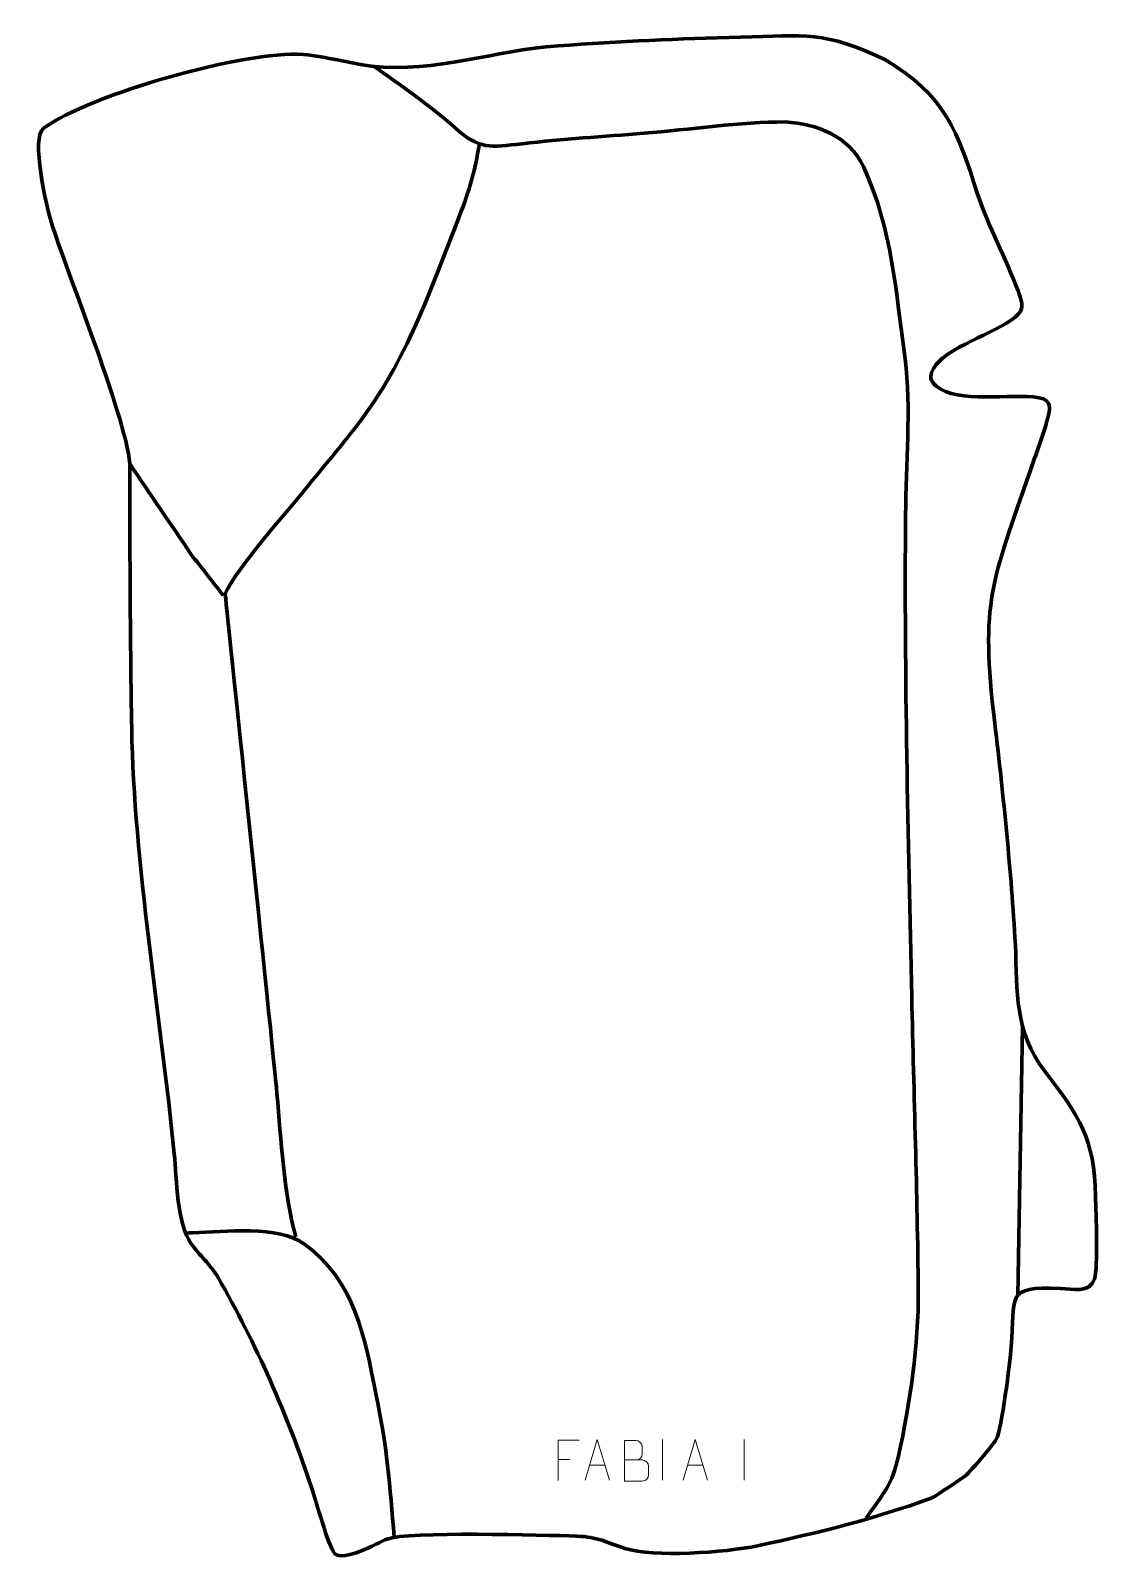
# Model space of a CAD drawing. Header units: millimetres. Extents: x -609 to 47, y 8 to 948.
import ezdxf

# ---------------------------------------------------------------- set-up
doc = ezdxf.new("R2010")
doc.units = ezdxf.units.MM
doc.header["$MEASUREMENT"] = 0
doc.layers.add('layer 2', color=7, linetype='Continuous')
doc.layers.add('layer 3', color=7, linetype='Continuous')

msp = doc.modelspace()

# ---------------------------------------------------------------- linework, layer by layer
at = {"layer": 'layer 2', "color": 140, "lineweight": 158}
for points, knots in [([(-397.9313, 926.1411), (-380.7452, 913.7832), (-364.344, 902.8592), (-348.4384, 888.6749), (-348.4384, 888.6749), (-332.9849, 874.8938), (-326.844, 876.4694), (-306.9989, 878.7596), (-306.9989, 878.7596), (-282.3052, 881.6094), (-257.0903, 883.1551), (-232.2478, 885.1208), (-232.2478, 885.1208), (-204.4067, 887.3237), (-172.4694, 892.3146), (-145.4754, 892.0911), (-145.4754, 892.0911), (-125.716, 890.9817), (-106.4958, 883.4392), (-97.4738, 864.7088), (-97.4738, 864.7088), (-79.359, 825.3462), (-77.9663, 788.6551), (-71.7584, 746.6921), (-71.7584, 746.6921), (-68.1245, 716.198), (-71.3274, 681.6865), (-71.5829, 650.6143), (-71.5829, 650.6143), (-72.3776, 551.4311), (-70.027, 453.6944), (-67.7898, 354.5986), (-67.7898, 354.5986), (-66.4333, 294.6294), (-64.407, 234.2532), (-63.7326, 174.3224), (-63.7326, 174.3224), (-63.631, 141.2972), (-68.7922, 105.0113), (-75.9084, 72.8478), (-75.9084, 72.8478), (-79.8872, 54.8648), (-84.879, 50.6661), (-94.8214, 36.0163), (-94.8214, 36.0163), (-94.8214, 36.0163), (-95.6998, 34.722), (-95.6998, 34.722)], [0, 0, 0, 0, 0.07692308, 0.07692308, 0.07692308, 0.07692308, 0.15384615, 0.15384615, 0.15384615, 0.15384615, 0.23076923, 0.23076923, 0.23076923, 0.23076923, 0.30769231, 0.30769231, 0.30769231, 0.30769231, 0.38461538, 0.38461538, 0.38461538, 0.38461538, 0.46153846, 0.46153846, 0.46153846, 0.46153846, 0.53846154, 0.53846154, 0.53846154, 0.53846154, 0.61538462, 0.61538462, 0.61538462, 0.61538462, 0.69230769, 0.69230769, 0.69230769, 0.69230769, 0.76923077, 0.76923077, 0.76923077, 0.76923077, 0.84615385, 0.84615385, 0.84615385, 0.84615385, 1, 1, 1, 1]), ([(-446.1408, 207.4325), (-453.6368, 235.5795), (-455.0086, 266.4192), (-457.6544, 295.4847), (-457.6544, 295.4847), (-460.5964, 327.8043), (-489.5033, 602.4532), (-489.436, 602.6024), (-489.436, 602.6024), (-482.6143, 617.7345), (-451.9391, 652.0874), (-439.894, 666.9696), (-439.894, 666.9696), (-429.3971, 679.9501), (-418.5458, 692.6586), (-408.3787, 705.9019), (-408.3787, 705.9019), (-377.6921, 745.8733), (-363.3082, 788.9543), (-345.5653, 834.4042), (-345.5653, 834.4042), (-339.2941, 850.4687), (-336.1695, 861.6532), (-333.2832, 878.704)], [0, 0, 0, 0, 0.14285714, 0.14285714, 0.14285714, 0.14285714, 0.28571429, 0.28571429, 0.28571429, 0.28571429, 0.42857143, 0.42857143, 0.42857143, 0.42857143, 0.57142857, 0.57142857, 0.57142857, 0.57142857, 0.71428571, 0.71428571, 0.71428571, 0.71428571, 1, 1, 1, 1]), ([(-490.7231, 601.3973), (-497.2936, 609.8199), (-503.864, 618.2425), (-510.4345, 626.6651), (-510.4345, 626.6651), (-522.9558, 645.142), (-535.4771, 663.619), (-547.9984, 682.0959)], [0, 0, 0, 0, 0.33333333, 0.33333333, 0.33333333, 0.33333333, 1, 1, 1, 1]), ([(-385.6682, 22.9222), (-388.1213, 54.0419), (-390.2845, 80.1719), (-396.849, 110.9375), (-396.849, 110.9375), (-403.8986, 146.2511), (-409.5961, 180.135), (-440.7364, 202.9537), (-440.7364, 202.9537), (-456.5425, 214.5359), (-489.8094, 210.6502), (-509.2721, 209.8987), (-509.2721, 209.8987), (-510.7728, 209.8473), (-512.2735, 209.7957), (-513.7742, 209.7442)], [0, 0, 0, 0, 0.2, 0.2, 0.2, 0.2, 0.4, 0.4, 0.4, 0.4, 0.6, 0.6, 0.6, 0.6, 1, 1, 1, 1])]:
    msp.add_open_spline(points, degree=3, knots=knots, dxfattribs=at)
msp.add_open_spline([(0.332, 336.546), (0.332, 336.546), (-2.6777, 171.3797), (-2.6777, 171.3797)], degree=3, dxfattribs=at)
at = {"layer": 'layer 3', "color": 242, "lineweight": 158}
msp.add_open_spline([(-55.2219, 47.0629), (-92.5735, 33.8212), (-123.6168, 25.9995), (-162.5266, 17.727), (-162.5266, 17.727), (-182.041, 13.5779), (-226.6653, 10.3768), (-243.9465, 16.1033), (-243.9465, 16.1033), (-255.2789, 19.8585), (-260.8181, 23.0942), (-273.4197, 23.6555), (-273.4197, 23.6555), (-293.8675, 24.198), (-377.7992, 26.7041), (-390.0799, 21.8736), (-390.0799, 21.8736), (-396.0703, 19.2603), (-416.9504, 7.5348), (-422.2252, 12.9583), (-422.2252, 12.9583), (-426.2094, 17.9331), (-433.5899, 44.986), (-436.4341, 53.5188), (-436.4341, 53.5188), (-451.1024, 97.8147), (-470.5235, 142.0313), (-493.8356, 182.4577), (-493.8356, 182.4577), (-499.2407, 191.0093), (-504.7406, 195.6371), (-510.3123, 203.2213), (-510.3123, 203.2213), (-519.0796, 215.1551), (-519.2216, 243.1643), (-520.7099, 258.3641), (-520.7099, 258.3641), (-528.8079, 341.0631), (-545.6046, 438.0694), (-546.8615, 519.6057), (-546.8615, 519.6057), (-547.6926, 573.5201), (-548.0913, 625.8617), (-547.9086, 679.7702), (-547.9086, 679.7702), (-547.8245, 704.6619), (-587.4596, 801.6172), (-596.3401, 830.9481), (-596.3401, 830.9481), (-599.2386, 840.5214), (-608.916, 882.4508), (-601.0025, 888.2137), (-601.0025, 888.2137), (-572.3753, 909.0608), (-477.4862, 935.9692), (-441.4223, 933.5807), (-441.4223, 933.5807), (-426.5626, 931.8964), (-414.0441, 928.6134), (-399.7137, 926.3101), (-399.7137, 926.3101), (-359.0813, 922.2051), (-324.6915, 936.0371), (-284.8457, 938.8553), (-284.8457, 938.8553), (-247.1179, 941.5043), (-210.7446, 943.3273), (-172.924, 944.1819), (-172.924, 944.1819), (-133.2982, 945.3151), (-121.2246, 948.1862), (-83.9853, 930.2287), (-83.9853, 930.2287), (-47.6679, 908.6353), (-39.2476, 886.24), (-27.4143, 847.7386), (-27.4143, 847.7386), (-20.1856, 826.7516), (-10.2336, 808.9177), (-2.5094, 788.4284), (-2.5094, 788.4284), (-0.3605, 782.7281), (0.1323, 779.8092), (-0.3226, 777.459), (-0.3226, 777.459), (-2.0138, 768.7222), (-35.6139, 757.134), (-46.2924, 749.0343), (-46.2924, 749.0343), (-54.2053, 743.0324), (-59.6406, 735.9701), (-53.2221, 730.1959), (-53.2221, 730.1959), (-38.8752, 718.5343), (-7.1981, 725.6739), (10.2037, 722.7845), (10.2037, 722.7845), (19.2369, 721.2845), (17.0629, 715.075), (15.0421, 707.6565), (15.0421, 707.6565), (12.3193, 697.6606), (8.4648, 688.0925), (5.1336, 678.3136), (5.1336, 678.3136), (-18.5916, 609.1681), (-25.8176, 598.3388), (-16.8064, 522.8801), (-16.8064, 522.8801), (-11.3277, 477.0094), (-6.8212, 432.8063), (-4.1451, 386.6465), (-4.1451, 386.6465), (-2.9092, 357.8922), (-4.8214, 333.4686), (13.7734, 309.3527), (13.7734, 309.3527), (35.6781, 280.8323), (44.2907, 268.3278), (45.0796, 232.1561), (45.0796, 232.1561), (45.2887, 222.5669), (46.8363, 188.5024), (44.416, 181.5177), (44.416, 181.5177), (41.3202, 172.5835), (31.2511, 175.3267), (23.4478, 175.7771), (23.4478, 175.7771), (-11.1973, 177.4466), (-3.9986, 170.6011), (-6.6815, 139.8475), (-6.6815, 139.8475), (-7.6294, 130.243), (-12.3309, 89.2592), (-15.8604, 83.1274), (-15.8604, 83.1274), (-17.842, 79.6849), (-32.5212, 62.0946), (-35.9545, 59.7814), (-35.9545, 59.7814), (-42.3346, 55.4828), (-48.8014, 51.3029), (-55.2219, 47.0629)], degree=3, knots=[0, 0, 0, 0, 0.02702703, 0.02702703, 0.02702703, 0.02702703, 0.05405405, 0.05405405, 0.05405405, 0.05405405, 0.08108108, 0.08108108, 0.08108108, 0.08108108, 0.10810811, 0.10810811, 0.10810811, 0.10810811, 0.13513514, 0.13513514, 0.13513514, 0.13513514, 0.16216216, 0.16216216, 0.16216216, 0.16216216, 0.18918919, 0.18918919, 0.18918919, 0.18918919, 0.21621622, 0.21621622, 0.21621622, 0.21621622, 0.24324324, 0.24324324, 0.24324324, 0.24324324, 0.27027027, 0.27027027, 0.27027027, 0.27027027, 0.2972973, 0.2972973, 0.2972973, 0.2972973, 0.32432432, 0.32432432, 0.32432432, 0.32432432, 0.35135135, 0.35135135, 0.35135135, 0.35135135, 0.37837838, 0.37837838, 0.37837838, 0.37837838, 0.40540541, 0.40540541, 0.40540541, 0.40540541, 0.43243243, 0.43243243, 0.43243243, 0.43243243, 0.45945946, 0.45945946, 0.45945946, 0.45945946, 0.48648649, 0.48648649, 0.48648649, 0.48648649, 0.51351351, 0.51351351, 0.51351351, 0.51351351, 0.54054054, 0.54054054, 0.54054054, 0.54054054, 0.56756757, 0.56756757, 0.56756757, 0.56756757, 0.59459459, 0.59459459, 0.59459459, 0.59459459, 0.62162162, 0.62162162, 0.62162162, 0.62162162, 0.64864865, 0.64864865, 0.64864865, 0.64864865, 0.67567568, 0.67567568, 0.67567568, 0.67567568, 0.7027027, 0.7027027, 0.7027027, 0.7027027, 0.72972973, 0.72972973, 0.72972973, 0.72972973, 0.75675676, 0.75675676, 0.75675676, 0.75675676, 0.78378378, 0.78378378, 0.78378378, 0.78378378, 0.81081081, 0.81081081, 0.81081081, 0.81081081, 0.83783784, 0.83783784, 0.83783784, 0.83783784, 0.86486486, 0.86486486, 0.86486486, 0.86486486, 0.89189189, 0.89189189, 0.89189189, 0.89189189, 0.91891892, 0.91891892, 0.91891892, 0.91891892, 0.94594595, 0.94594595, 0.94594595, 0.94594595, 1, 1, 1, 1], dxfattribs=at)
at = {"layer": 'layer 3', "color": 250, "lineweight": 9}
for points, knots in [([(-272.095, 82.6672), (-272.095, 82.6672), (-284.969, 82.6672), (-284.969, 82.6672), (-284.969, 82.6672), (-284.969, 82.6672), (-284.969, 57.7136), (-284.969, 57.7136)], [0, 0, 0, 0, 0.33333333, 0.33333333, 0.33333333, 0.33333333, 1, 1, 1, 1]), ([(-268.2546, 57.941), (-268.2546, 57.941), (-260.8836, 82.8945), (-260.8836, 82.8945), (-260.8836, 82.8945), (-260.8836, 82.8945), (-253.3137, 57.941), (-253.3137, 57.941)], [0, 0, 0, 0, 0.33333333, 0.33333333, 0.33333333, 0.33333333, 1, 1, 1, 1]), ([(-244.1687, 70.4177), (-240.5301, 70.4181), (-236.943, 70.4181), (-233.3036, 70.4177), (-233.3036, 70.4177), (-231.3282, 70.4004), (-229.4046, 68.6643), (-229.4046, 66.6147), (-229.4046, 66.6147), (-229.405, 65.4861), (-229.405, 62.4367), (-229.4046, 61.3078), (-229.4046, 61.3078), (-229.387, 59.4499), (-230.9291, 57.436), (-233.2506, 57.4529), (-233.2506, 57.4529), (-236.8904, 57.4533), (-240.5298, 57.4533), (-244.1687, 57.4529), (-244.1687, 57.4529), (-244.1687, 65.7712), (-244.1687, 74.089), (-244.1687, 82.4065), (-244.1687, 82.4065), (-241.795, 82.4065), (-239.4209, 82.4065), (-237.0467, 82.4065), (-237.0467, 82.4065), (-235.3659, 82.4241), (-233.2691, 80.5136), (-233.2514, 78.5512), (-233.2514, 78.5512), (-233.2518, 76.4851), (-233.2518, 76.3391), (-233.2514, 74.2726), (-233.2514, 74.2726), (-233.2341, 72.2065), (-235.0886, 70.4004), (-237.0986, 70.4177)], [0, 0, 0, 0, 0.09090909, 0.09090909, 0.09090909, 0.09090909, 0.18181818, 0.18181818, 0.18181818, 0.18181818, 0.27272727, 0.27272727, 0.27272727, 0.27272727, 0.36363636, 0.36363636, 0.36363636, 0.36363636, 0.45454545, 0.45454545, 0.45454545, 0.45454545, 0.54545455, 0.54545455, 0.54545455, 0.54545455, 0.63636364, 0.63636364, 0.63636364, 0.63636364, 0.72727273, 0.72727273, 0.72727273, 0.72727273, 0.81818182, 0.81818182, 0.81818182, 0.81818182, 1, 1, 1, 1]), ([(-208.2546, 57.941), (-208.2546, 57.941), (-200.8836, 82.8945), (-200.8836, 82.8945), (-200.8836, 82.8945), (-200.8836, 82.8945), (-193.3137, 57.941), (-193.3137, 57.941)], [0, 0, 0, 0, 0.33333333, 0.33333333, 0.33333333, 0.33333333, 1, 1, 1, 1])]:
    msp.add_open_spline(points, degree=3, knots=knots, dxfattribs=at)
for points in [[(-220.7841, 82.9048), (-220.7841, 82.9048), (-220.7841, 57.9307), (-220.7841, 57.9307)], [(-170.7841, 82.9048), (-170.7841, 82.9048), (-170.7841, 57.9307), (-170.7841, 57.9307)], [(-284.969, 70.7875), (-284.969, 70.7875), (-277.8009, 70.7875), (-277.8009, 70.7875)], [(-265.532, 67.1904), (-265.532, 67.1904), (-256.0363, 67.1904), (-256.0363, 67.1904)], [(-205.532, 67.1904), (-205.532, 67.1904), (-196.0363, 67.1904), (-196.0363, 67.1904)]]:
    msp.add_open_spline(points, degree=3, dxfattribs=at)

doc.saveas('drawing.dxf')
